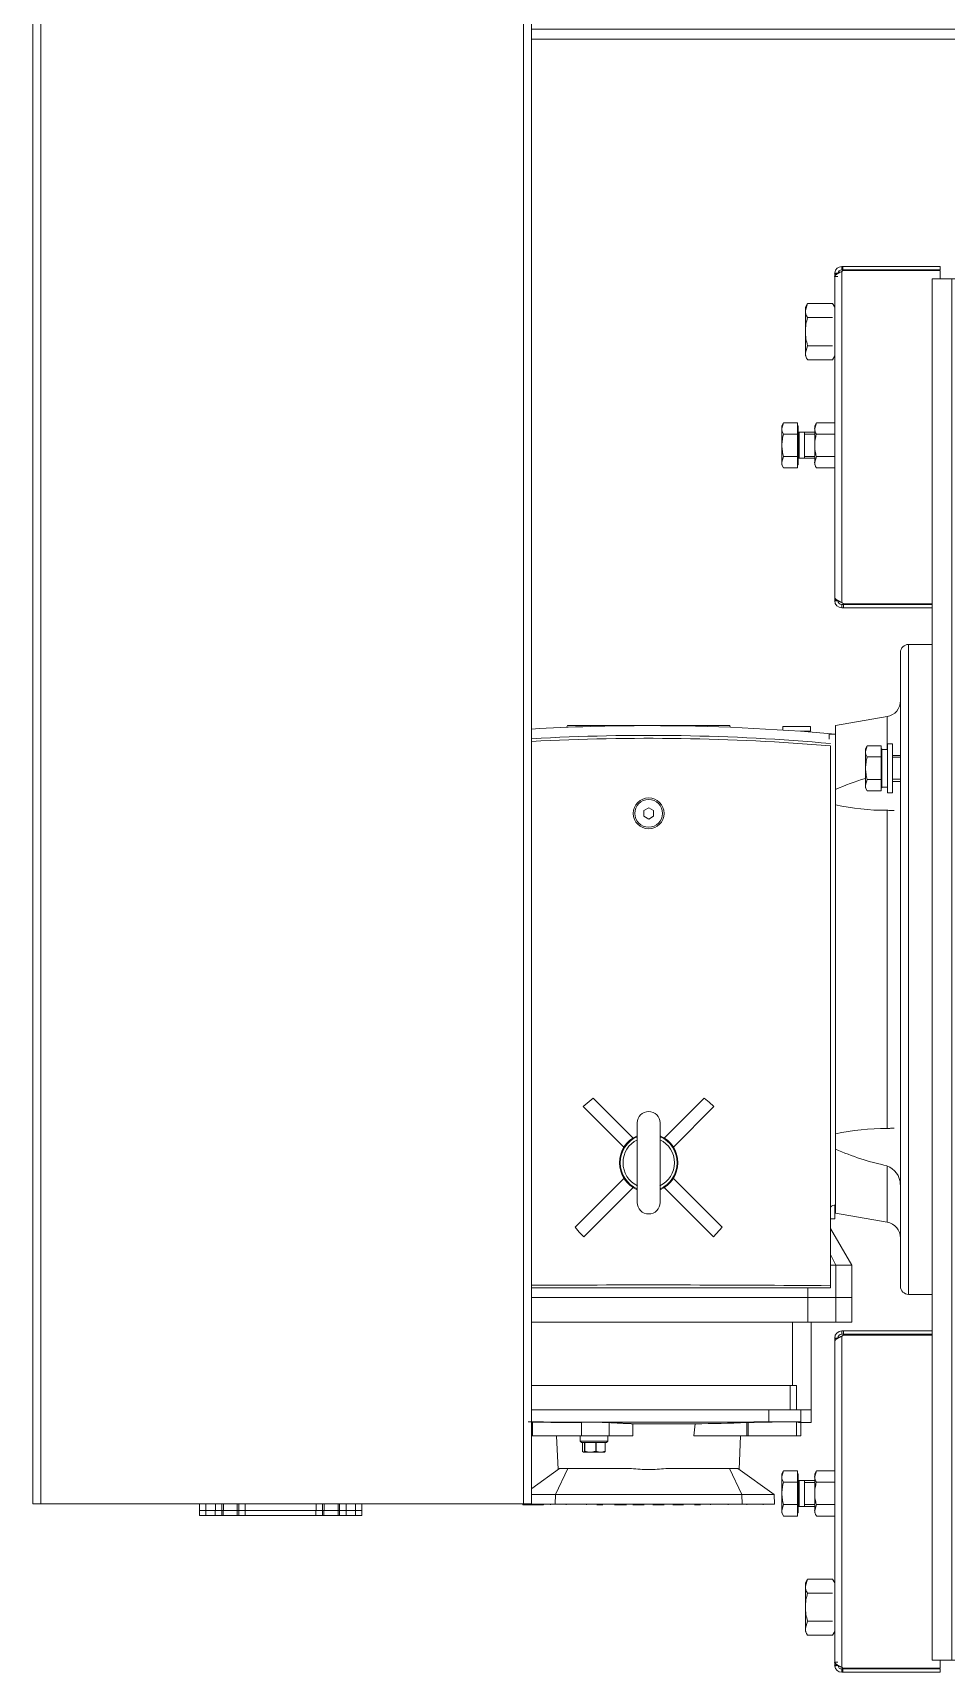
# Model space of a CAD drawing. Header units: millimetres. Extents: x 2179 to 48742, y 3478 to 161002.
# Drawn here: x 21168 to 21730, y 128334 to 129343 of the extents above; entities that cross this region are included whole.
import ezdxf

# ---------------------------------------------------------------- set-up
doc = ezdxf.new("R2010")
doc.units = ezdxf.units.MM
doc.layers.add('0-1', color=7, linetype='Continuous', lineweight=9)
doc.layers.add('2966-1_navrh dispozice stroju-HK_02_dwg-1', color=7, linetype='Continuous', lineweight=9, true_color=0x919191)

# ---------------------------------------------------------------- blocks, each defined once
blk = doc.blocks.new('2966-1_navrh dispozice stroju-HK_02_dwg_SE2783-903488-1NP _ stroje')
at = {"layer": '0-1'}
for p, q in [((8705, -1587.7), (8705, -1603.7)), ((8705, -1651.7), (8705, -2243.7)), ((8705, -2291.7), (8705, -2594.2))]:
    blk.add_line(p, q, dxfattribs=at)
blk = doc.blocks.new('2966-1_navrh dispozice stroju-HK_02_dwg_SE2784-903489-1NP _ stroje')
at = {"layer": '0-1'}
for p, q in [((8665, -1729.9), (8665, -1587.7)), ((8665, -2464.9), (8665, -1802.6)), ((8665, -2594.2), (8665, -2537.6))]:
    blk.add_line(p, q, dxfattribs=at)
blk = doc.blocks.new('2966-1_navrh dispozice stroju-HK_02_dwg_SE2782-903490-1NP _ stroje')
at = {"layer": '0-1'}
blk.add_line((8671, -1587.7), (8671, -2594.2), dxfattribs=at)
at = {"layer": '0-1', "flags": 128}
for points in [[(8665, -1587.7), (8671, -1587.7), (8699, -1587.7)], [(8699, -2594.2), (8699, -1587.7), (8705, -1587.7)]]:
    blk.add_lwpolyline(points, dxfattribs=at)
for name in ['2966-1_navrh dispozice stroju-HK_02_dwg_SE2784-903489-1NP _ stroje', '2966-1_navrh dispozice stroju-HK_02_dwg_SE2783-903488-1NP _ stroje']:
    blk.add_blockref(name, (0, 0))
blk = doc.blocks.new('2966-1_navrh dispozice stroju-HK_02_dwg_SE1126-904156-1NP _ stroje')
at = {"layer": '0-1', "flags": 128}
for points in [[(9610.5, -2702.7), (9613.5, -2702.7), (9613.5, -2698.7), (9610.5, -2698.7), (9610.5, -2702.7), (9610.5, -2708.5), (9610.5, -2712.5), (9610.5, -2713.4), (9610.5, -2722.1), (9610.5, -2723), (9610.5, -2727), (9610.5, -2770.5), (9610.5, -2774.5), (9610.5, -2775.4), (9610.5, -2784.1), (9610.5, -2785), (9610.5, -2789), (9610.5, -2794.7), (9610.5, -2798.7), (9613.5, -2798.7), (9613.5, -2794.7)], [(9610.5, -2708.5), (9613.5, -2708.5), (9613.5, -2702.7)], [(9610.5, -2712.5), (9613.5, -2712.5), (9613.5, -2708.5)], [(9610.5, -2713.4), (9613.5, -2713.4), (9613.5, -2712.5)], [(9610.5, -2722.1), (9613.5, -2722.1), (9613.5, -2713.4)], [(9610.5, -2723), (9613.5, -2723), (9613.5, -2722.1)], [(9610.5, -2727), (9613.5, -2727), (9613.5, -2723)], [(9610.5, -2770.5), (9613.5, -2770.5), (9613.5, -2727)], [(9610.5, -2774.5), (9613.5, -2774.5), (9613.5, -2770.5)], [(9610.5, -2775.4), (9613.5, -2775.4), (9613.5, -2774.5)], [(9610.5, -2784.1), (9613.5, -2784.1), (9613.5, -2775.4)], [(9610.5, -2785), (9613.5, -2785), (9613.5, -2784.1)], [(9610.5, -2789), (9613.5, -2789), (9613.5, -2785)], [(9610.5, -2794.7), (9613.5, -2794.7), (9613.5, -2789)]]:
    blk.add_lwpolyline(points, dxfattribs=at)
blk = doc.blocks.new('2966-1_navrh dispozice stroju-HK_02_dwg_SE1124-904158-1NP _ stroje')
at = {"layer": '0-1', "flags": 128}
for points in [[(9606.5, -2698.7), (9610.5, -2698.7), (9610.5, -2702.7)], [(9606.5, -2702.7), (9610.5, -2702.7), (9610.5, -2708.5)], [(9606.5, -2708.5), (9610.5, -2708.5), (9610.5, -2712.5)], [(9606.5, -2712.5), (9610.5, -2712.5), (9610.5, -2713.4)], [(9606.5, -2713.4), (9610.5, -2713.4), (9610.5, -2722)], [(9606.5, -2722), (9610.5, -2722), (9610.5, -2723)], [(9606.5, -2723), (9610.5, -2723), (9610.5, -2726.9)], [(9606.5, -2726.9), (9610.5, -2726.9), (9610.5, -2770.5)], [(9606.5, -2770.5), (9610.5, -2770.5), (9610.5, -2774.5)], [(9606.5, -2774.5), (9610.5, -2774.5), (9610.5, -2775.4)], [(9606.5, -2775.4), (9610.5, -2775.4), (9610.5, -2784)], [(9606.5, -2784), (9610.5, -2784), (9610.5, -2785)], [(9606.5, -2785), (9610.5, -2785), (9610.5, -2788.9)], [(9606.5, -2788.9), (9610.5, -2788.9), (9610.5, -2794.7)], [(9606.5, -2798.7), (9610.5, -2798.7), (9610.5, -2794.7), (9606.5, -2794.7)]]:
    blk.add_lwpolyline(points, dxfattribs=at)
blk = doc.blocks.new('2966-1_navrh dispozice stroju-HK_02_dwg_SE615-904359-1NP _ stroje')
at = {"layer": '0-1'}
blk.add_line((9661.3, -2409.1), (9661.3, -2424.4), dxfattribs=at)
at = {"layer": '0-1', "flags": 128}
for points in [[(9655, -2407.7), (9652.7, -2409.1), (9652.7, -2424.4), (9657, -2425.7)], [(9685, -2407.7), (9687.3, -2409.1), (9687.3, -2424.4), (9685, -2425.7), (9683, -2425.7), (9678.7, -2424.4), (9678.7, -2409.1)], [(9683, -2425.7), (9670, -2425.7), (9657, -2425.7), (9655, -2425.7), (9652.7, -2424.4)]]:
    blk.add_lwpolyline(points, dxfattribs=at)
at = {"layer": '0-1'}
for centre in [(9656.8, -2417.3), (9682.7, -2417.3)]:
    blk.add_arc(centre, 8.47, 271.6642, 302.72, dxfattribs=at)
for points, knots in [([(9661.3, -2424.4), (9662.7, -2424.8), (9665.6, -2425.5), (9668.5, -2425.7), (9670, -2425.7)], [0, 0, 0, 0, 0.5, 1, 1, 1, 1]), ([(9670, -2425.7), (9671.5, -2425.7), (9674.4, -2425.5), (9677.3, -2424.8), (9678.7, -2424.4)], [0, 0, 0, 0, 0.500001, 1, 1, 1, 1])]:
    blk.add_open_spline(points, degree=3, knots=knots, dxfattribs=at)
blk = doc.blocks.new('2966-1_navrh dispozice stroju-HK_02_dwg_SE605-904369-1NP _ stroje')
at = {"layer": '0-1'}
blk.add_line((8876.3, -2409.1), (8876.3, -2424.4), dxfattribs=at)
at = {"layer": '0-1', "flags": 128}
for points in [[(8900, -2407.7), (8902.3, -2409.1), (8902.3, -2424.4), (8900, -2425.7), (8898, -2425.7), (8885, -2425.7), (8872, -2425.7), (8870, -2425.7), (8867.7, -2424.4)], [(8870, -2407.7), (8867.7, -2409.1), (8867.7, -2424.4), (8872, -2425.7)], [(8893.7, -2409.1), (8893.7, -2424.4), (8898, -2425.7)]]:
    blk.add_lwpolyline(points, dxfattribs=at)
at = {"layer": '0-1'}
for centre in [(8871.8, -2417.3), (8897.7, -2417.3)]:
    blk.add_arc(centre, 8.47, 271.6642, 302.72, dxfattribs=at)
for points, knots in [([(8876.3, -2424.4), (8877.7, -2424.8), (8880.6, -2425.5), (8883.5, -2425.7), (8885, -2425.7)], [0, 0, 0, 0, 0.499999, 1, 1, 1, 1]), ([(8885, -2425.7), (8886.5, -2425.7), (8889.4, -2425.5), (8892.3, -2424.8), (8893.7, -2424.4)], [0, 0, 0, 0, 0.5, 1, 1, 1, 1])]:
    blk.add_open_spline(points, degree=3, knots=knots, dxfattribs=at)
blk = doc.blocks.new('2966-1_navrh dispozice stroju-HK_02_dwg_SE604-904370-1NP _ stroje')
at = {"layer": '0-1'}
for p, q in [((9504.7, -2406.1), (9504.7, -2407.7)), ((9703.9, -2405.7), (9703.9, -2407.7)), ((9705.9, -2405.7), (9706.2, -2407.7))]:
    blk.add_line(p, q, dxfattribs=at)
at = {"layer": '0-1', "flags": 128}
for points in [[(9502, -2347.7), (9502, -2402.3), (9500, -2402.3)], [(9502, -2402.3), (9502, -2403.3), (9500, -2403.3), (9500, -2402.3), (9500, -2347.7)], [(9702.5, -2342.7), (9707.5, -2342.7), (9707.5, -2402.6), (9707, -2403.3), (9503.2, -2403.3), (9502.5, -2402.3), (9502.5, -2347.7)], [(9708, -2402.6), (9708, -2403.3), (9710, -2403.3), (9710, -2402.6), (9710, -2342.7), (9708, -2342.7), (9708, -2402.6), (9710, -2402.6)], [(9504.4, -2405.7), (9504.4, -2407.7), (9504.7, -2407.7), (9506.6, -2407.7), (9703.7, -2407.7), (9705.6, -2407.7), (9705.6, -2406.4)]]:
    blk.add_lwpolyline(points, dxfattribs=at)
at = {"layer": '0-1'}
for centre, radius, start, end in [((9504.4, -2403.3), 4.41, 180, 270), ((9504.4, -2403.3), 2.41, 180, 270), ((9703.7, -2406.9), 0.882, 275.1388, 289.2639), ((9705.6, -2403.3), 4.43, 270.0207, 278.2491), ((9705.6, -2403.3), 2.41, 278.2698, 0), ((9705.6, -2403.3), 4.41, 278.2698, 0)]:
    blk.add_arc(centre, radius, start, end, dxfattribs=at)
for points, knots in [([(9503.2, -2403.3), (9503.3, -2403.5), (9503.4, -2403.8), (9503.6, -2404.2), (9503.7, -2404.4), (9503.9, -2404.7), (9504, -2405), (9504.2, -2405.2), (9504.3, -2405.5), (9504.5, -2405.8), (9504.6, -2406), (9504.8, -2406.3), (9504.9, -2406.5), (9505.1, -2406.8), (9505.3, -2407), (9505.5, -2407.2), (9505.7, -2407.4), (9506.1, -2407.7), (9506.4, -2407.7), (9506.6, -2407.7)], [0, 0, 0, 0, 0.105286, 0.157929, 0.210572, 0.263215, 0.315858, 0.368501, 0.421145, 0.473788, 0.526431, 0.579075, 0.631718, 0.68436, 0.737002, 0.78964, 0.842269, 0.894877, 1, 1, 1, 1]), ([(9703.9, -2407.7), (9704.2, -2407.6), (9704.6, -2407.4), (9704.9, -2407), (9705.2, -2406.6), (9705.4, -2406.3), (9705.7, -2405.9), (9705.9, -2405.6), (9706.1, -2405.2), (9706.3, -2404.8), (9706.5, -2404.5), (9706.7, -2404), (9706.9, -2403.6), (9707, -2403.3)], [0, 0, 0, 0, 0.153664, 0.230583, 0.307518, 0.384458, 0.461401, 0.538343, 0.615286, 0.692229, 0.769172, 0.846115, 1, 1, 1, 1])]:
    blk.add_open_spline(points, degree=3, knots=knots, dxfattribs=at)
blk = doc.blocks.new('2966-1_navrh dispozice stroju-HK_02_dwg_SE603-904371-1NP _ stroje')
at = {"layer": '0-1'}
for p, q in [((8849.1, -2405.7), (8848.8, -2407.7)), ((8851.1, -2405.7), (8851.1, -2407.7)), ((9050.3, -2406.1), (9050.3, -2407.7))]:
    blk.add_line(p, q, dxfattribs=at)
at = {"layer": '0-1', "flags": 128}
for points in [[(8847, -2402.6), (8847, -2403.3), (8845, -2403.3), (8845, -2402.6), (8845, -2342.7), (8847, -2342.7), (8847, -2402.6), (8845, -2402.6)], [(8852.5, -2342.7), (8847.5, -2342.7), (8847.5, -2402.6), (8848, -2403.3), (9051.8, -2403.3), (9052.5, -2402.3), (9052.5, -2347.7)], [(9053, -2347.7), (9053, -2402.3), (9055, -2402.3)], [(9053, -2402.3), (9053, -2403.3), (9055, -2403.3), (9055, -2402.3), (9055, -2347.7)], [(9050.6, -2405.7), (9050.6, -2407.7), (9050.3, -2407.7), (9048.4, -2407.7), (8851.3, -2407.7), (8849.4, -2407.7), (8849.4, -2406.4)]]:
    blk.add_lwpolyline(points, dxfattribs=at)
at = {"layer": '0-1'}
for centre, radius, start, end in [((8849.4, -2403.3), 4.41, 180, 261.7302), ((8849.4, -2403.3), 2.41, 180, 261.7302), ((8849.4, -2403.3), 4.43, 261.7509, 269.9793), ((8851.3, -2406.9), 0.882, 250.7361, 264.8612), ((9050.6, -2403.3), 2.41, 270, 360), ((9050.6, -2403.3), 4.41, 270, 0)]:
    blk.add_arc(centre, radius, start, end, dxfattribs=at)
for points, knots in [([(8851.1, -2407.7), (8850.8, -2407.6), (8850.4, -2407.4), (8850.1, -2407), (8849.8, -2406.6), (8849.6, -2406.3), (8849.3, -2405.9), (8849.1, -2405.6), (8848.9, -2405.2), (8848.7, -2404.8), (8848.5, -2404.5), (8848.3, -2404), (8848.1, -2403.6), (8848, -2403.3)], [0, 0, 0, 0, 0.153664, 0.230583, 0.307518, 0.384458, 0.461401, 0.538343, 0.615286, 0.692229, 0.769172, 0.846115, 1, 1, 1, 1]), ([(9051.8, -2403.3), (9051.7, -2403.5), (9051.6, -2403.8), (9051.4, -2404.2), (9051.3, -2404.4), (9051.1, -2404.7), (9051, -2405), (9050.8, -2405.2), (9050.7, -2405.5), (9050.6, -2405.8), (9050.4, -2406), (9050.2, -2406.3), (9050.1, -2406.5), (9049.9, -2406.8), (9049.7, -2407), (9049.5, -2407.2), (9049.3, -2407.4), (9048.9, -2407.7), (9048.6, -2407.7), (9048.4, -2407.7)], [0, 0, 0, 0, 0.105286, 0.157929, 0.210572, 0.263215, 0.315858, 0.368501, 0.421145, 0.473788, 0.526431, 0.579075, 0.631718, 0.68436, 0.737002, 0.78964, 0.842269, 0.894877, 1, 1, 1, 1])]:
    blk.add_open_spline(points, degree=3, knots=knots, dxfattribs=at)
blk = doc.blocks.new('2966-1_navrh dispozice stroju-HK_02_dwg_SE520-904451-1NP _ stroje')
at = {"layer": '0-1'}
for p, q in [((8852.5, -2317.8), (9169.5, -2317.8)), ((9177.5, -2317.8), (9377.5, -2317.8)), ((9385.5, -2317.8), (9702.5, -2317.8))]:
    blk.add_line(p, q, dxfattribs=at)
blk = doc.blocks.new('2966-1_navrh dispozice stroju-HK_02_dwg_SE521-904452-1NP _ stroje')
at = {"layer": '0-1'}
for p, q in [((9702.5, -1787), (9702.5, -1577.7)), ((9702.5, -2317.8), (9702.5, -1986.2))]:
    blk.add_line(p, q, dxfattribs=at)
blk = doc.blocks.new('2966-1_navrh dispozice stroju-HK_02_dwg_SE522-904453-1NP _ stroje')
at = {"layer": '0-1'}
for p, q in [((8852.5, -1577.7), (9169.5, -1577.7)), ((9177.5, -1577.7), (9377.5, -1577.7)), ((9385.5, -1577.7), (9702.5, -1577.7))]:
    blk.add_line(p, q, dxfattribs=at)
blk = doc.blocks.new('2966-1_navrh dispozice stroju-HK_02_dwg_SE519-904454-1NP _ stroje')
at = {"layer": '0-1', "flags": 128}
for points in [[(9702.5, -1577.7), (9702.5, -1559.7), (9702.5, -1547.7), (8852.5, -1547.7), (8852.5, -1559.7)], [(9702.5, -1559.7), (8852.5, -1559.7), (8852.5, -1577.7), (8852.5, -2317.8), (8852.5, -2335.7), (9702.5, -2335.7), (9702.5, -2317.8)], [(8852.5, -2335.7), (8852.5, -2347.7), (9702.5, -2347.7), (9702.5, -2335.7)]]:
    blk.add_lwpolyline(points, dxfattribs=at)
at = {"layer": '0-1'}
for centre in [(8881, -1601.7), (9674, -1601.7), (8881, -1726.7), (8981, -1726.7), (9574, -1726.7), (9674, -1726.7), (8881, -2168.7), (8981, -2168.7), (9574, -2168.7), (8881, -2293.7), (9674, -2293.7)]:
    blk.add_circle(centre, 9, dxfattribs=at)
for name in ['2966-1_navrh dispozice stroju-HK_02_dwg_SE522-904453-1NP _ stroje', '2966-1_navrh dispozice stroju-HK_02_dwg_SE521-904452-1NP _ stroje', '2966-1_navrh dispozice stroju-HK_02_dwg_SE520-904451-1NP _ stroje']:
    blk.add_blockref(name, (0, 0))
blk = doc.blocks.new('2966-1_navrh dispozice stroju-HK_02_dwg_SE513-904460-1NP _ stroje')
at = {"layer": '0-1'}
blk.add_line((9165.4, -2378.7), (9165.4, -2375.2), dxfattribs=at)
for points, knots in [([(9142.1, -2375.2), (9142.1, -2375.8), (9142.1, -2377), (9142.2, -2378.2), (9142.3, -2378.7)], [0, 0, 0, 0, 0.500002, 1, 1, 1, 1]), ([(9142.3, -2375.2), (9142.2, -2375.8), (9142.1, -2377), (9142.1, -2378.2), (9142.1, -2378.7)], [0, 0, 0, 0, 0.499998, 1, 1, 1, 1])]:
    blk.add_open_spline(points, degree=3, knots=knots, dxfattribs=at)
blk = doc.blocks.new('2966-1_navrh dispozice stroju-HK_02_dwg_SE509-904464-1NP _ stroje')
at = {"layer": '0-1', "flags": 128}
blk.add_lwpolyline([(9168.8, -2372.2), (9138.8, -2372.2), (9138.8, -2375.2), (9168.8, -2375.2)], close=True, dxfattribs=at)
blk = doc.blocks.new('2966-1_navrh dispozice stroju-HK_02_dwg_SE508-904465-1NP _ stroje')
at = {"layer": '0-1'}
for p, q in [((9145.8, -2367.2), (9145.8, -2372.2)), ((9147, -2367.2), (9147, -2372.2)), ((9160.5, -2367.2), (9160.5, -2372.2)), ((9161.8, -2372.2), (9161.8, -2367.2)), ((9146.8, -2387.7), (9146.8, -2379.2))]:
    blk.add_line(p, q, dxfattribs=at)
at = {"layer": '0-1', "flags": 128}
blk.add_lwpolyline([(9143.4, -2388.7), (9153.8, -2388.7), (9164.2, -2388.7), (9165.8, -2388.7), (9167.6, -2387.7), (9167.6, -2379.2), (9164.2, -2379.2), (9160.7, -2379.2), (9153.8, -2379.2), (9146.8, -2379.2), (9143.4, -2379.2), (9139.9, -2379.2), (9139.9, -2387.7)], close=True, dxfattribs=at)
for points in [[(9165.8, -2379.2), (9165.8, -2378.7), (9141.8, -2378.7), (9141.8, -2379.2)], [(9164.2, -2388.7), (9160.7, -2387.7), (9160.7, -2379.2)], [(9143.4, -2388.7), (9141.8, -2388.7), (9139.9, -2387.7)]]:
    blk.add_lwpolyline(points, dxfattribs=at)
at = {"layer": '0-1'}
for centre in [(9143.2, -2382), (9164, -2382)]:
    blk.add_arc(centre, 6.77, 271.6642, 302.72, dxfattribs=at)
for points, knots in [([(9146.8, -2387.7), (9148, -2388), (9150.2, -2388.5), (9152.6, -2388.7), (9153.8, -2388.7)], [0, 0, 0, 0, 0.499999, 1, 1, 1, 1]), ([(9153.8, -2388.7), (9154.9, -2388.7), (9157.3, -2388.5), (9159.6, -2388), (9160.7, -2387.7)], [0, 0, 0, 0, 0.5, 1, 1, 1, 1])]:
    blk.add_open_spline(points, degree=3, knots=knots, dxfattribs=at)
blk = doc.blocks.new('2966-1_navrh dispozice stroju-HK_02_dwg_SE505-904468-1NP _ stroje')
at = {"layer": '0-1', "flags": 128}
blk.add_lwpolyline([(9168.8, -2372.2), (9138.8, -2372.2), (9138.8, -2375.2), (9168.8, -2375.2)], close=True, dxfattribs=at)
blk = doc.blocks.new('2966-1_navrh dispozice stroju-HK_02_dwg_SE494-904479-1NP _ stroje')
at = {"layer": '0-1'}
for p, q in [((9593.2, -2420), (9593.2, -2426.2)), ((9606.8, -2420), (9606.8, -2426.2)), ((9593.1, -2439.2), (9593.1, -2430.7))]:
    blk.add_line(p, q, dxfattribs=at)
at = {"layer": '0-1', "flags": 128}
for points in [[(9592, -2420), (9592, -2426.2), (9592, -2429.6), (9608, -2429.6), (9608, -2426.2), (9592, -2426.2), (9608, -2426.2), (9608, -2420)], [(9586.1, -2439.2), (9588, -2440.2), (9589.6, -2440.2), (9600, -2440.2), (9610.4, -2440.2), (9612, -2440.2), (9613.9, -2439.2), (9613.9, -2430.7), (9610.4, -2430.7), (9606.9, -2430.7), (9600, -2430.7), (9593.1, -2430.7), (9589.6, -2430.7), (9586.1, -2430.7), (9586.1, -2439.2), (9589.6, -2440.2)], [(9588, -2430.7), (9588, -2430.2), (9612, -2430.2), (9612, -2430.7)], [(9610.4, -2440.2), (9606.9, -2439.2), (9606.9, -2430.7)]]:
    blk.add_lwpolyline(points, dxfattribs=at)
at = {"layer": '0-1'}
for centre, radius, start, end in [((9591.4, -2429.6), 0.6, 270, 0), ((9608.6, -2429.6), 0.6, 180, 270), ((9589.4, -2433.5), 6.77, 271.6642, 302.72), ((9610.2, -2433.5), 6.77, 271.6642, 302.72)]:
    blk.add_arc(centre, radius, start, end, dxfattribs=at)
for points, knots in [([(9593.1, -2439.2), (9594.2, -2439.5), (9596.5, -2440), (9598.8, -2440.2), (9600, -2440.2)], [0, 0, 0, 0, 0.5, 1, 1, 1, 1]), ([(9600, -2440.2), (9601.2, -2440.2), (9603.5, -2440), (9605.8, -2439.5), (9606.9, -2439.2)], [0, 0, 0, 0, 0.500001, 1, 1, 1, 1])]:
    blk.add_open_spline(points, degree=3, knots=knots, dxfattribs=at)
blk = doc.blocks.new('2966-1_navrh dispozice stroju-HK_02_dwg_SE493-904480-1NP _ stroje')
at = {"layer": '0-1'}
blk.add_line((9593.1, -2407.7), (9593.1, -2419), dxfattribs=at)
at = {"layer": '0-1', "flags": 128}
for points in [[(9586.1, -2407.7), (9586.1, -2419), (9589.6, -2420)], [(9613.9, -2407.7), (9613.9, -2419), (9612, -2420), (9610.4, -2420), (9606.9, -2419), (9606.9, -2407.7)], [(9610.4, -2420), (9600, -2420), (9589.6, -2420), (9588, -2420), (9586.1, -2419)]]:
    blk.add_lwpolyline(points, dxfattribs=at)
at = {"layer": '0-1'}
for centre in [(9589.4, -2413.3), (9610.2, -2413.3)]:
    blk.add_arc(centre, 6.77, 271.6642, 302.72, dxfattribs=at)
for points, knots in [([(9593.1, -2419), (9594.2, -2419.3), (9596.5, -2419.8), (9598.8, -2420), (9600, -2420)], [0, 0, 0, 0, 0.5, 1, 1, 1, 1]), ([(9600, -2420), (9601.2, -2420), (9603.5, -2419.8), (9605.8, -2419.3), (9606.9, -2419)], [0, 0, 0, 0, 0.500001, 1, 1, 1, 1])]:
    blk.add_open_spline(points, degree=3, knots=knots, dxfattribs=at)
blk = doc.blocks.new('2966-1_navrh dispozice stroju-HK_02_dwg_SE492-904481-1NP _ stroje')
at = {"layer": '0-1'}
for p, q in [((8948.2, -2420), (8948.2, -2426.2)), ((8961.8, -2420), (8961.8, -2426.2)), ((8948.1, -2439.2), (8948.1, -2430.7))]:
    blk.add_line(p, q, dxfattribs=at)
at = {"layer": '0-1', "flags": 128}
for points in [[(8963, -2420), (8963, -2426.2), (8947, -2426.2), (8963, -2426.2), (8963, -2429.6), (8947, -2429.6), (8947, -2426.2), (8947, -2420)], [(8967, -2430.7), (8967, -2430.2), (8943, -2430.2), (8943, -2430.7)], [(8965.4, -2440.2), (8961.9, -2439.2), (8961.9, -2430.7)], [(8944.6, -2440.2), (8943, -2440.2), (8941.1, -2439.2)]]:
    blk.add_lwpolyline(points, dxfattribs=at)
blk.add_lwpolyline([(8944.6, -2440.2), (8955, -2440.2), (8965.4, -2440.2), (8967, -2440.2), (8968.9, -2439.2), (8968.9, -2430.7), (8965.4, -2430.7), (8961.9, -2430.7), (8955, -2430.7), (8948.1, -2430.7), (8944.6, -2430.7), (8941.1, -2430.7), (8941.1, -2439.2)], close=True, dxfattribs=at)
at = {"layer": '0-1'}
for centre, radius, start, end in [((8946.4, -2429.6), 0.6, 270, 360), ((8963.6, -2429.6), 0.6, 180, 270), ((8944.4, -2433.5), 6.77, 271.6642, 302.72), ((8965.2, -2433.5), 6.77, 271.6642, 302.72)]:
    blk.add_arc(centre, radius, start, end, dxfattribs=at)
for points, knots in [([(8948.1, -2439.2), (8949.2, -2439.5), (8951.5, -2440), (8953.8, -2440.2), (8955, -2440.2)], [0, 0, 0, 0, 0.499999, 1, 1, 1, 1]), ([(8955, -2440.2), (8956.2, -2440.2), (8958.5, -2440), (8960.8, -2439.5), (8961.9, -2439.2)], [0, 0, 0, 0, 0.5, 1, 1, 1, 1])]:
    blk.add_open_spline(points, degree=3, knots=knots, dxfattribs=at)
blk = doc.blocks.new('2966-1_navrh dispozice stroju-HK_02_dwg_SE491-904482-1NP _ stroje')
at = {"layer": '0-1'}
blk.add_line((8948.1, -2407.7), (8948.1, -2419), dxfattribs=at)
at = {"layer": '0-1', "flags": 128}
for points in [[(8941.1, -2407.7), (8941.1, -2419), (8944.6, -2420)], [(8968.9, -2407.7), (8968.9, -2419), (8967, -2420), (8965.4, -2420), (8955, -2420), (8944.6, -2420), (8943, -2420), (8941.1, -2419)], [(8961.9, -2407.7), (8961.9, -2419), (8965.4, -2420)]]:
    blk.add_lwpolyline(points, dxfattribs=at)
at = {"layer": '0-1'}
for centre in [(8944.4, -2413.3), (8965.2, -2413.3)]:
    blk.add_arc(centre, 6.77, 271.6642, 302.72, dxfattribs=at)
for points, knots in [([(8948.1, -2419), (8949.2, -2419.3), (8951.5, -2419.8), (8953.8, -2420), (8955, -2420)], [0, 0, 0, 0, 0.499999, 1, 1, 1, 1]), ([(8955, -2420), (8956.2, -2420), (8958.5, -2419.8), (8960.8, -2419.3), (8961.9, -2419)], [0, 0, 0, 0, 0.5, 1, 1, 1, 1])]:
    blk.add_open_spline(points, degree=3, knots=knots, dxfattribs=at)
blk = doc.blocks.new('2966-1_navrh dispozice stroju-HK_02_dwg_SE486-904486-1NP _ stroje')
at = {"layer": '0-1'}
for start, end in [(23.5782, 156.4218), (203.5782, 336.4218)]:
    blk.add_arc((9396.5, -2522.2), 17.5, start, end, dxfattribs=at)
blk = doc.blocks.new('2966-1_navrh dispozice stroju-HK_02_dwg_SE487-904487-1NP _ stroje')
at = {"layer": '0-1'}
for start, end in [(22.8854, 157.1146), (202.8854, 337.1146)]:
    blk.add_arc((9396.5, -2522.2), 18, start, end, dxfattribs=at)
blk = doc.blocks.new('2966-1_navrh dispozice stroju-HK_02_dwg_SE485-904488-1NP _ stroje')
at = {"layer": '0-1'}
for p, q in [((9133, -2411.2), (9135.8, -2411.2)), ((9131.4, -2423.5), (9131, -2423.5)), ((9479.5, -2594.2), (9479.5, -2424.2)), ((9421, -2515.2), (9372, -2515.2)), ((9372, -2529.2), (9421, -2529.2))]:
    blk.add_line(p, q, dxfattribs=at)
at = {"layer": '0-1', "flags": 128}
for points in [[(9453, -2410.2), (9459.5, -2407), (9459.5, -2397.2), (9437, -2410.2)], [(9479.5, -2407), (9479.5, -2397.2), (9459.5, -2397.2)], [(9140, -2410.2), (9472.1, -2410.2), (9473.5, -2410.2), (9473.5, -2411.2), (9473.5, -2594.2)], [(9422.5, -2407.7), (9431, -2407.7), (9431, -2410.2)], [(9459.5, -2410.2), (9459.5, -2407), (9479.5, -2407), (9479.5, -2424.2), (9473.5, -2424.2)], [(9131, -2428.8), (9131, -2422.7), (9128, -2422.7), (9128, -2439.7), (9130.2, -2439.7)], [(9128.5, -2472), (9127.5, -2472.2), (9127.5, -2572.2), (9128.5, -2572.5)], [(9406.1, -2507), (9436.1, -2477), (9442, -2482.4), (9411.7, -2512.7)], [(9381.3, -2512.7), (9356.7, -2488.1), (9359.2, -2484.9), (9361.9, -2482), (9386.9, -2507)], [(9386.9, -2537.5), (9361.9, -2562.5), (9356.7, -2556.4), (9381.3, -2531.8)], [(9406.1, -2537.5), (9436.1, -2567.5), (9439.2, -2564.9), (9442, -2562.1), (9411.7, -2531.8)]]:
    blk.add_lwpolyline(points, dxfattribs=at)
blk.add_lwpolyline([(9185, -2522.2), (9183.2, -2525.2), (9179.8, -2525.2), (9178, -2522.2), (9179.8, -2519.2), (9183.2, -2519.2)], close=True, dxfattribs=at)
at = {"layer": '0-1'}
blk.add_circle((9181.5, -2522.2), 8.5, dxfattribs=at)
for centre, radius, start, end in [((10377.5, -2522.2), 1250, 174.7213, 180), ((10383.5, -2522.2), 1250, 174.8594, 183.3021), ((10493, -2522.2), 1357.7, 175.2681, 183.0447), ((9426.5, -2407.2), 4, 180, 228.5904), ((23629.1, -2522.2), 14157.4, 179.54672, 180.29166), ((9396.5, -2522.2), 15.8, 26.1114, 153.8886), ((9181.5, -2522.2), 9.5, 90, 180), ((9181.5, -2522.2), 9.5, 0, 90), ((9372, -2522.2), 7, 90, 270), ((9421, -2522.2), 7, 270, 90), ((10377.5, -2522.2), 1250, 180, 183.3021), ((9181.5, -2522.2), 9.5, 180, 0), ((9396.5, -2522.2), 15.8, 206.1114, 333.8886)]:
    blk.add_arc(centre, radius, start, end, dxfattribs=at)
blk.add_open_spline([(9132.8, -2407.2), (9132.8, -2407.3), (9132.8, -2407.3), (9132.8, -2407.4), (9132.8, -2407.4), (9132.8, -2407.4), (9132.8, -2407.5), (9132.8, -2407.5), (9132.8, -2407.6), (9132.8, -2407.6), (9132.8, -2407.7), (9132.8, -2407.7), (9132.8, -2407.7), (9132.8, -2407.8), (9132.8, -2407.8), (9132.8, -2407.9), (9132.8, -2407.9), (9132.8, -2407.9), (9132.8, -2408), (9132.8, -2408), (9132.8, -2408.1), (9132.8, -2408.1), (9132.8, -2408.1), (9132.8, -2408.2), (9132.8, -2408.2), (9132.8, -2408.3), (9132.8, -2408.3), (9132.7, -2408.3), (9132.7, -2408.4), (9132.7, -2408.4), (9132.7, -2408.5), (9132.7, -2408.5), (9132.7, -2408.5), (9132.7, -2408.6), (9132.7, -2408.6), (9132.7, -2408.7), (9132.7, -2408.7), (9132.7, -2408.7), (9132.7, -2408.8), (9132.7, -2408.8), (9132.7, -2408.9), (9132.7, -2408.9), (9132.7, -2409), (9132.7, -2409), (9132.7, -2409), (9132.7, -2409.1), (9132.7, -2409.1), (9132.7, -2409.2), (9132.7, -2409.2), (9132.7, -2409.2), (9132.7, -2409.3), (9132.7, -2409.3), (9132.7, -2409.4), (9132.7, -2409.4), (9132.7, -2409.4), (9132.7, -2409.5), (9132.7, -2409.5), (9132.7, -2409.6), (9132.7, -2409.6), (9132.7, -2409.6), (9132.7, -2409.7), (9132.7, -2409.7), (9132.7, -2409.8), (9132.7, -2409.8), (9132.7, -2409.8), (9132.7, -2409.9), (9132.7, -2409.9), (9132.7, -2410), (9132.7, -2410), (9132.7, -2410.1), (9132.7, -2410.1), (9132.7, -2410.1), (9132.7, -2410.2), (9132.7, -2410.2), (9132.7, -2410.3), (9132.7, -2410.3), (9132.7, -2410.3), (9132.7, -2410.4), (9132.7, -2410.4), (9132.7, -2410.5), (9132.7, -2410.5), (9132.7, -2410.5), (9132.7, -2410.6), (9132.7, -2410.6), (9132.7, -2410.7), (9132.8, -2410.7), (9132.8, -2410.7), (9132.8, -2410.8), (9132.8, -2410.8), (9132.8, -2410.9), (9132.8, -2410.9), (9132.8, -2410.9), (9132.8, -2411), (9132.8, -2411), (9132.8, -2411.1), (9132.8, -2411.1), (9132.9, -2411.1), (9132.9, -2411.2), (9132.9, -2411.2), (9132.9, -2411.2), (9133, -2411.2)], degree=3, knots=[0, 0, 0, 0, 0.020001, 0.030002, 0.040003, 0.050004, 0.060004, 0.070005, 0.080006, 0.090006, 0.100007, 0.110008, 0.120009, 0.130009, 0.14001, 0.150011, 0.160012, 0.170012, 0.180013, 0.190014, 0.200014, 0.210015, 0.220016, 0.230016, 0.240017, 0.250018, 0.260019, 0.270019, 0.28002, 0.290021, 0.300021, 0.310022, 0.320023, 0.330023, 0.340024, 0.350025, 0.360026, 0.370026, 0.380027, 0.390028, 0.400028, 0.410029, 0.42003, 0.43003, 0.440031, 0.450032, 0.460032, 0.470033, 0.480034, 0.490035, 0.500035, 0.510036, 0.520037, 0.530037, 0.540038, 0.550039, 0.560039, 0.57004, 0.580041, 0.590042, 0.600042, 0.610043, 0.620044, 0.630044, 0.640045, 0.650046, 0.660046, 0.670047, 0.680048, 0.690048, 0.700049, 0.71005, 0.720051, 0.730051, 0.740052, 0.750053, 0.760053, 0.770054, 0.780055, 0.790055, 0.800056, 0.810057, 0.820057, 0.830058, 0.840059, 0.850059, 0.86006, 0.870061, 0.880061, 0.890062, 0.900063, 0.910063, 0.920064, 0.930064, 0.940064, 0.950064, 0.960062, 0.970052, 0.980033, 1, 1, 1, 1], dxfattribs=at)
for name in ['2966-1_navrh dispozice stroju-HK_02_dwg_SE487-904487-1NP _ stroje', '2966-1_navrh dispozice stroju-HK_02_dwg_SE486-904486-1NP _ stroje']:
    blk.add_blockref(name, (0, 0))
blk = doc.blocks.new('2966-1_navrh dispozice stroju-HK_02_dwg_SE484-904489-1NP _ stroje')
at = {"layer": '0-1'}
for p, q in [((9533.5, -2433.7), (9494.5, -2433.7)), ((9548.5, -2435.2), (9533.5, -2435.2))]:
    blk.add_line(p, q, dxfattribs=at)
at = {"layer": '0-1', "flags": 128}
for points in [[(9494.5, -2407), (9494.5, -2397.2), (9479.5, -2397.2), (9479.5, -2407), (9479.5, -2424.2), (9479.5, -2594.2)], [(9494.5, -2424.2), (9494.5, -2407), (9479.5, -2407)], [(9494.5, -2594.2), (9494.5, -2424.2), (9479.5, -2424.2)], [(9548.5, -2594.2), (9548.5, -2435.2), (9548.5, -2431.2), (9548.5, -2422.2), (9494.5, -2422.2)], [(9548.5, -2431.2), (9533.5, -2431.2), (9533.5, -2433.7), (9533.5, -2594.2)]]:
    blk.add_lwpolyline(points, dxfattribs=at)
blk = doc.blocks.new('2966-1_navrh dispozice stroju-HK_02_dwg_SE483-904490-1NP _ stroje')
at = {"layer": '0-1'}
for p, q in [((9548.5, -2428.5), (9548.5, -2431.2)), ((9548.5, -2435.2), (9548.5, -2448.2))]:
    blk.add_line(p, q, dxfattribs=at)
blk = doc.blocks.new('2966-1_navrh dispozice stroju-HK_02_dwg_SE482-904491-1NP _ stroje')
at = {"layer": '0-1'}
for p, q in [((9556, -2431.3), (9564.5, -2431.3)), ((9585.3, -2466.5), (9564.5, -2465.6)), ((9556.4, -2546.5), (9564.5, -2546.5)), ((9556.2, -2563.6), (9564.5, -2563.6)), ((9564.5, -2564.4), (9567.8, -2564.4)), ((9574, -2563), (9568.6, -2563)), ((9564.5, -2578.9), (9585.3, -2578)), ((9556.1, -2593.7), (9564.5, -2593.7))]:
    blk.add_line(p, q, dxfattribs=at)
at = {"layer": '0-1', "flags": 128}
for points in [[(9548.5, -2422.2), (9556.4, -2422.2), (9556.1, -2428.5), (9548.5, -2428.5)], [(9574, -2549), (9574, -2548.9), (9568.6, -2548.9)]]:
    blk.add_lwpolyline(points, close=True, dxfattribs=at)
for points in [[(9556.4, -2422.2), (9556.5, -2428.6), (9564.5, -2428.6), (9564.5, -2431.3), (9564.5, -2461), (9564.5, -2461.8)], [(9556, -2448.2), (9548.5, -2448.2), (9548.5, -2594.2)], [(9600.6, -2445), (9584.6, -2467.4), (9584.6, -2472.4)], [(9606.6, -2464.7), (9600.6, -2464.9), (9600.6, -2445), (9606.6, -2444.7), (9606.6, -2464.7), (9606.6, -2579.7), (9606.6, -2599.7), (9606.5, -2599.7)], [(9564.5, -2494.4), (9564.5, -2461.8), (9556.5, -2461.8), (9556.4, -2461), (9564.5, -2461)], [(9584.6, -2511.7), (9584.6, -2472.4), (9600.6, -2464.9), (9600.6, -2579.6), (9584.6, -2572), (9584.6, -2532.8)], [(9557.1, -2493.6), (9557.1, -2532), (9564.5, -2531.9), (9564.5, -2546.5), (9564.5, -2563.6), (9564.5, -2593.7), (9564.5, -2594.2)], [(9567.8, -2547.4), (9567.8, -2564.4), (9568.6, -2563.6), (9568.6, -2548.2), (9567.8, -2547.4), (9564.5, -2547.4)], [(9574.2, -2548.9), (9574.6, -2549.5), (9574.6, -2562.3), (9574.2, -2563)], [(9568.6, -2554.8), (9574, -2554.8), (9574, -2554.5), (9568.6, -2554.5)], [(9568.6, -2561.7), (9574, -2561.7), (9574, -2561.5), (9568.6, -2561.5)], [(9596.9, -2594.2), (9584.6, -2577), (9584.6, -2572)], [(9606.6, -2579.7), (9600.6, -2579.6), (9600.6, -2594.2)]]:
    blk.add_lwpolyline(points, dxfattribs=at)
at = {"layer": '0-1'}
for centre, radius, start, end in [((10263, -2442), 707.1, 178.9094, 180.4989), ((9548, -2428.6), 8.45, 341.4574, 0.0517), ((10239.2, -2438.3), 683.2, 179.4111, 181.9053), ((-20677, -2522.2), 30233.1, 359.8596, 0.1404), ((8709.1, -2495.6), 848, 0.1388, 2.286), ((9467.2, -3398.4), 909.3, 83.8542, 84.3215), ((10005.8, -2558.9), 449.6, 178.4282, 180.6033), ((9567.1, -2551.8), 7.42, 338.5971, 21.4029), ((9563.5, -2558.2), 11, 342.4561, 17.5439), ((8352.4, -2573.1), 1203.9, 359.0235, 0.4541)]:
    blk.add_arc(centre, radius, start, end, dxfattribs=at)
blk.add_open_spline([(9584.6, -2532.8), (9585.1, -2529.3), (9585.5, -2522.2), (9585.1, -2515.2), (9584.6, -2511.7)], degree=3, dxfattribs=at)
for points, knots in [([(9557.1, -2532), (9557, -2534.8), (9556.8, -2539.3), (9556.5, -2543.8), (9556.4, -2546.5)], [0, 0, 0, 0.375, 0.625, 1, 1, 1]), ([(9574.5, -2549.3), (9574.4, -2549.2), (9574.3, -2549.1), (9574.1, -2549), (9574, -2548.9)], [0, 0, 0, 0.374809, 0.624896, 1, 1, 1]), ([(9574, -2561.7), (9574.1, -2561.8), (9574.2, -2561.8), (9574.3, -2561.9), (9574.3, -2562), (9574.4, -2562), (9574.5, -2562.1), (9574.5, -2562.2), (9574.5, -2562.3), (9574.5, -2562.4), (9574.5, -2562.5), (9574.5, -2562.6), (9574.4, -2562.6), (9574.3, -2562.7), (9574.3, -2562.8), (9574.2, -2562.8), (9574.1, -2562.9), (9574, -2563)], [0, 0, 0, 0.088253, 0.147074, 0.205904, 0.26473, 0.323566, 0.382406, 0.441222, 0.5, 0.558778, 0.617594, 0.676434, 0.73527, 0.794096, 0.852926, 0.911747, 1, 1, 1])]:
    blk.add_open_spline(points, degree=2, knots=knots, dxfattribs=at)
blk.add_blockref('2966-1_navrh dispozice stroju-HK_02_dwg_SE483-904490-1NP _ stroje', (0, 0))
blk = doc.blocks.new('2966-1_navrh dispozice stroju-HK_02_dwg_SE481-904492-1NP _ stroje')
at = {"layer": '0-1'}
for p, q in [((9607, -2494), (9607, -2490.3)), ((9607, -2507.4), (9607, -2500.7)), ((9607, -2519.6), (9607, -2512.6)), ((9607, -2531.9), (9607, -2524.9)), ((9607, -2543.3), (9607, -2535.8)), ((9607, -2554.1), (9607, -2550.5))]:
    blk.add_line(p, q, dxfattribs=at)
blk = doc.blocks.new('2966-1_navrh dispozice stroju-HK_02_dwg_SE480-904493-1NP _ stroje')
at = {"layer": '0-1'}
for p, q in [((9607, -2451.7), (9606.6, -2451.7)), ((9607, -2461.7), (9606.6, -2461.7)), ((9607, -2473.3), (9606.6, -2473.3)), ((9607, -2484.1), (9606.6, -2484.1)), ((9607, -2560.4), (9606.6, -2560.4)), ((9607, -2572.9), (9606.6, -2572.9)), ((9607, -2582.7), (9606.6, -2582.7))]:
    blk.add_line(p, q, dxfattribs=at)
at = {"layer": '0-1', "flags": 128}
blk.add_lwpolyline([(9606.6, -2598.9), (9606.6, -2599.7), (9607, -2599.7), (9607, -2598.9), (9607, -2586.9), (9606.6, -2586.9), (9606.6, -2598.9), (9607, -2598.9)], dxfattribs=at)
blk.add_blockref('2966-1_navrh dispozice stroju-HK_02_dwg_SE481-904492-1NP _ stroje', (0, 0))
blk = doc.blocks.new('2966-1_navrh dispozice stroju-HK_02_dwg_SE472-904494-1NP _ stroje')
at = {"layer": '0-1'}
for p, q in [((9472.5, -2367.2), (9082.5, -2367.2)), ((9375.4, -2375.5), (9179.6, -2375.5))]:
    blk.add_line(p, q, dxfattribs=at)
at = {"layer": '0-1', "flags": 128}
for points in [[(9477.5, -2347.7), (9477.5, -2362.2), (9077.5, -2362.2), (9077.5, -2347.7)], [(9142.3, -2375.5), (9121.9, -2375.5), (9127.5, -2407.2)], [(9398.4, -2375.5), (9433.1, -2375.5), (9427.5, -2407.2), (9388.1, -2407.2), (9378.8, -2407.2), (9176.2, -2407.2), (9166.9, -2407.2), (9127.5, -2407.2)]]:
    blk.add_lwpolyline(points, dxfattribs=at)
at = {"layer": '0-1'}
for centre, radius, start, end in [((9082.5, -2362.2), 5, 180, 270), ((9112.1, -2377.2), 10, 10, 90), ((9410.1, -2379.7), 12.4, 91.198, 160.4509), ((9442.9, -2377.2), 10, 90, 170), ((9472.5, -2362.2), 5, 270, 0), ((9038.3, -2376.5), 141.3, 347.4107, 0.3818), ((9515.2, -2376.6), 139.8, 179.5503, 192.6571), ((9235.3, -2340.1), 166.9, 336.2775, 347.7491), ((9318.1, -2340.6), 165.3, 196.9569, 203.7798)]:
    blk.add_arc(centre, radius, start, end, dxfattribs=at)
for points, knots in [([(9179.8, -2371), (9179.8, -2371.8), (9179.7, -2373.3), (9179.6, -2374.8), (9179.6, -2375.5)], [0, 0, 0, 0, 0.499999, 1, 1, 1, 1]), ([(9375.4, -2375.5), (9375.4, -2374.8), (9375.3, -2373.3), (9375.2, -2371.8), (9375.2, -2371)], [0, 0, 0, 0, 0.500001, 1, 1, 1, 1])]:
    blk.add_open_spline(points, degree=3, knots=knots, dxfattribs=at)
blk = doc.blocks.new('2966-1_navrh dispozice stroju-HK_02_dwg-876232-1NP _ stroje')
at = {"layer": '0-1', "flags": 128}
for points in [[(-55487.8, 42185.8), (-55485.2, 42190.1), (-55315.1, 42087.9), (-56590.2, 39966.6), (-55406.2, 39254.9)], [(-55559.2, 39000.3), (-56870.5, 39788.5), (-56873.1, 39784.3), (-55561.8, 38996), (-55559.2, 39000.3), (-55406.2, 39254.9), (-55403.6, 39259.1), (-56583.4, 39968.3), (-55310.8, 42085.3), (-55315.1, 42087.9)]]:
    blk.add_lwpolyline(points, dxfattribs=at)
at = {"rotation": 328.989640494807}
for name in ['2966-1_navrh dispozice stroju-HK_02_dwg_SE2782-903490-1NP _ stroje', '2966-1_navrh dispozice stroju-HK_02_dwg_SE519-904454-1NP _ stroje', '2966-1_navrh dispozice stroju-HK_02_dwg_SE603-904371-1NP _ stroje', '2966-1_navrh dispozice stroju-HK_02_dwg_SE605-904369-1NP _ stroje', '2966-1_navrh dispozice stroju-HK_02_dwg_SE491-904482-1NP _ stroje', '2966-1_navrh dispozice stroju-HK_02_dwg_SE492-904481-1NP _ stroje', '2966-1_navrh dispozice stroju-HK_02_dwg_SE472-904494-1NP _ stroje', '2966-1_navrh dispozice stroju-HK_02_dwg_SE508-904465-1NP _ stroje', '2966-1_navrh dispozice stroju-HK_02_dwg_SE509-904464-1NP _ stroje', '2966-1_navrh dispozice stroju-HK_02_dwg_SE505-904468-1NP _ stroje', '2966-1_navrh dispozice stroju-HK_02_dwg_SE513-904460-1NP _ stroje', '2966-1_navrh dispozice stroju-HK_02_dwg_SE485-904488-1NP _ stroje', '2966-1_navrh dispozice stroju-HK_02_dwg_SE604-904370-1NP _ stroje', '2966-1_navrh dispozice stroju-HK_02_dwg_SE484-904489-1NP _ stroje', '2966-1_navrh dispozice stroju-HK_02_dwg_SE482-904491-1NP _ stroje', '2966-1_navrh dispozice stroju-HK_02_dwg_SE493-904480-1NP _ stroje', '2966-1_navrh dispozice stroju-HK_02_dwg_SE494-904479-1NP _ stroje', '2966-1_navrh dispozice stroju-HK_02_dwg_SE615-904359-1NP _ stroje', '2966-1_navrh dispozice stroju-HK_02_dwg_SE480-904493-1NP _ stroje', '2966-1_navrh dispozice stroju-HK_02_dwg_SE1124-904158-1NP _ stroje', '2966-1_navrh dispozice stroju-HK_02_dwg_SE1126-904156-1NP _ stroje']:
    blk.add_blockref(name, (-62300.5, 46431.8), dxfattribs=at)

msp = doc.modelspace()

# ---------------------------------------------------------------- block references
at = {"layer": '2966-1_navrh dispozice stroju-HK_02_dwg-1', "rotation": 301.0103595051887}
msp.add_blockref('2966-1_navrh dispozice stroju-HK_02_dwg-876232-1NP _ stroje', (16370.5, 60726.8), dxfattribs=at)

doc.saveas('drawing.dxf')
